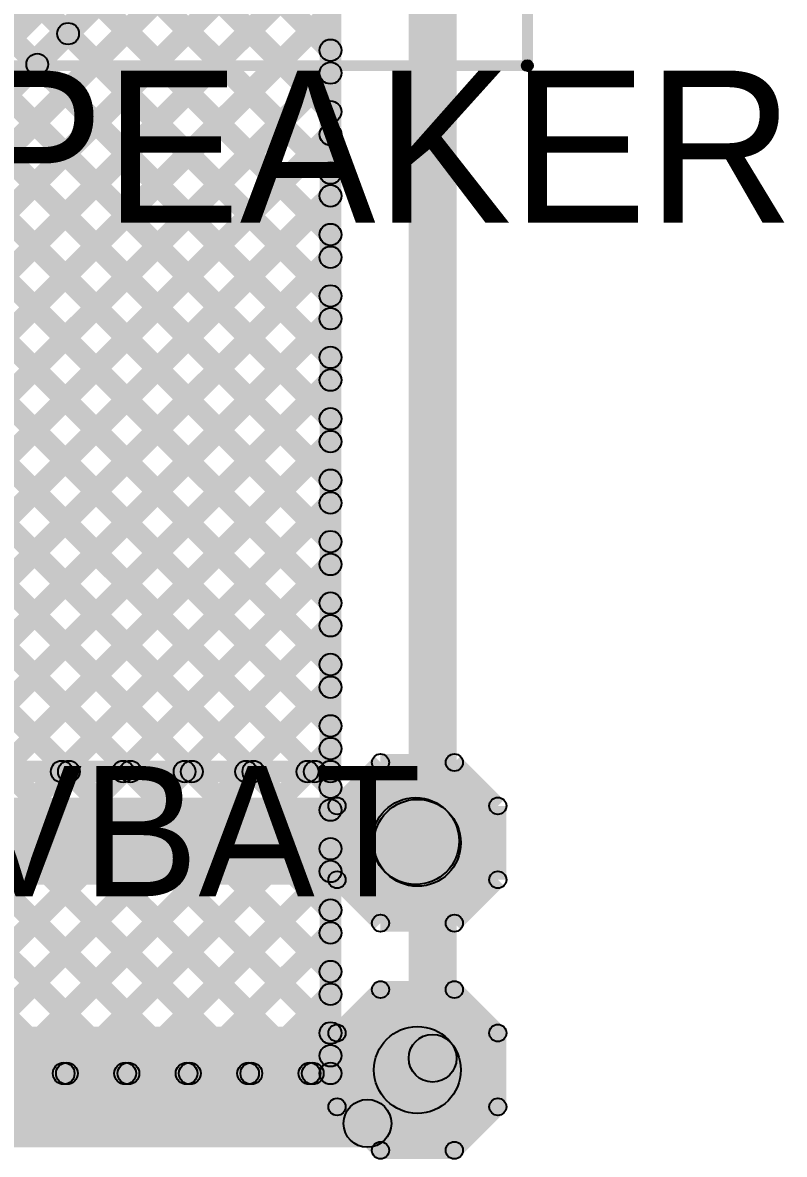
# Model space of a CAD drawing. Header units: millimetres. Extents: x -0.08 to 5.25, y -0.08 to 2.73.
# Drawn here: x 4.904 to 5.255, y 1.497 to 2.018 of the extents above; entities that cross this region are included whole.
import ezdxf

# ---------------------------------------------------------------- set-up
doc = ezdxf.new("R2010")
doc.units = ezdxf.units.MM
doc.header["$MEASUREMENT"] = 0
for name, color, linetype in [('BottomLayer', 5, 'Continuous'), ('BottomSolder', 6, 'Continuous'), ('PadHoleLayer', 156, 'Continuous'), ('TopLayer', 1, 'Continuous'), ('TopOverlay', 2, 'Continuous'), ('TopPaste', 8, 'Continuous'), ('TopSolder', 216, 'Continuous')]:
    doc.layers.add(name, color=color, linetype=linetype)

# ---------------------------------------------------------------- blocks, each defined once
blk = doc.blocks.new('TEST_POINT_33')
at = {"layer": 'TopLayer'}
blk.add_hatch(color=1, dxfattribs=at).paths.add_polyline_path([(0.015, 0.03), (-0.015, 0.03), (-0.03, 0.015), (-0.03, -0.015), (-0.015, -0.03), (0.015, -0.03), (0.03, -0.015), (0.03, 0.015)])
at = {"layer": 'TopOverlay'}
for points in [[(-0.03422, 0.01422), (-0.03978, 0.01978), (-0.01978, 0.03978), (-0.01422, 0.03422)], [(-0.017, 0.03306), (-0.017, 0.04094), (0.017, 0.04094), (0.017, 0.03306)], [(-0.017, 0.03306), (-0.017, 0.04094), (0.017, 0.04094), (0.017, 0.03306)], [(0.01422, 0.03422), (0.01978, 0.03978), (0.03978, 0.01978), (0.03422, 0.01422)], [(-0.03306, -0.017), (-0.04094, -0.017), (-0.04094, 0.017), (-0.03306, 0.017)], [(0.04094, -0.017), (0.03306, -0.017), (0.03306, 0.017), (0.04094, 0.017)], [(-0.03978, -0.01978), (-0.03422, -0.01422), (-0.01422, -0.03422), (-0.01978, -0.03978)], [(0.01978, -0.03978), (0.01422, -0.03422), (0.03422, -0.01422), (0.03978, -0.01978)], [(-0.017, -0.04094), (-0.017, -0.03306), (0.017, -0.03306), (0.017, -0.04094)], [(-0.017, -0.04094), (-0.017, -0.03306), (0.017, -0.03306), (0.017, -0.04094)]]:
    blk.add_hatch(color=2, dxfattribs=at).paths.add_polyline_path(points)
h = blk.add_hatch(color=2, dxfattribs=at)
edge = h.paths.add_edge_path()
edge.add_arc((-0.017, 0.037), 0.00394, 0, 360)
h = blk.add_hatch(color=2, dxfattribs=at)
edge = h.paths.add_edge_path()
edge.add_arc((-0.017, 0.037), 0.00394, 0, 360)
h = blk.add_hatch(color=2, dxfattribs=at)
edge = h.paths.add_edge_path()
edge.add_arc((-0.017, 0.037), 0.00394, 0, 360)
h = blk.add_hatch(color=2, dxfattribs=at)
edge = h.paths.add_edge_path()
edge.add_arc((0.017, 0.037), 0.00394, 0, 360)
h = blk.add_hatch(color=2, dxfattribs=at)
edge = h.paths.add_edge_path()
edge.add_arc((0.017, 0.037), 0.00394, 0, 360)
h = blk.add_hatch(color=2, dxfattribs=at)
edge = h.paths.add_edge_path()
edge.add_arc((0.017, 0.037), 0.00394, 0, 360)
h = blk.add_hatch(color=2, dxfattribs=at)
edge = h.paths.add_edge_path()
edge.add_arc((-0.037, 0.017), 0.00394, 0, 360)
h = blk.add_hatch(color=2, dxfattribs=at)
edge = h.paths.add_edge_path()
edge.add_arc((-0.037, 0.017), 0.00394, 0, 360)
h = blk.add_hatch(color=2, dxfattribs=at)
edge = h.paths.add_edge_path()
edge.add_arc((0.037, 0.017), 0.00394, 0, 360)
h = blk.add_hatch(color=2, dxfattribs=at)
edge = h.paths.add_edge_path()
edge.add_arc((0.037, 0.017), 0.00394, 0, 360)
h = blk.add_hatch(color=2, dxfattribs=at)
edge = h.paths.add_edge_path()
edge.add_arc((-0.037, -0.017), 0.00394, 0, 360)
h = blk.add_hatch(color=2, dxfattribs=at)
edge = h.paths.add_edge_path()
edge.add_arc((-0.037, -0.017), 0.00394, 0, 360)
h = blk.add_hatch(color=2, dxfattribs=at)
edge = h.paths.add_edge_path()
edge.add_arc((0.037, -0.017), 0.00394, 0, 360)
h = blk.add_hatch(color=2, dxfattribs=at)
edge = h.paths.add_edge_path()
edge.add_arc((0.037, -0.017), 0.00394, 0, 360)
h = blk.add_hatch(color=2, dxfattribs=at)
edge = h.paths.add_edge_path()
edge.add_arc((-0.017, -0.037), 0.00394, 0, 360)
h = blk.add_hatch(color=2, dxfattribs=at)
edge = h.paths.add_edge_path()
edge.add_arc((-0.017, -0.037), 0.00394, 0, 360)
h = blk.add_hatch(color=2, dxfattribs=at)
edge = h.paths.add_edge_path()
edge.add_arc((-0.017, -0.037), 0.00394, 0, 360)
h = blk.add_hatch(color=2, dxfattribs=at)
edge = h.paths.add_edge_path()
edge.add_arc((0.017, -0.037), 0.00394, 0, 360)
h = blk.add_hatch(color=2, dxfattribs=at)
edge = h.paths.add_edge_path()
edge.add_arc((0.017, -0.037), 0.00394, 0, 360)
h = blk.add_hatch(color=2, dxfattribs=at)
edge = h.paths.add_edge_path()
edge.add_arc((0.017, -0.037), 0.00394, 0, 360)
at = {"layer": 'TopPaste'}
blk.add_hatch(color=8, dxfattribs=at).paths.add_polyline_path([(0.015, 0.03), (-0.015, 0.03), (-0.03, 0.015), (-0.03, -0.015), (-0.015, -0.03), (0.015, -0.03), (0.03, -0.015), (0.03, 0.015)])
at = {"layer": 'TopSolder'}
blk.add_hatch(color=216, dxfattribs=at).paths.add_polyline_path([(0.017, 0.034), (-0.017, 0.034), (-0.034, 0.017), (-0.034, -0.017), (-0.017, -0.034), (0.017, -0.034), (0.034, -0.017), (0.034, 0.017)])
at = {"layer": 'TopOverlay'}
for centre in [(-0.017, 0.037), (-0.017, 0.037), (-0.017, 0.037), (0.017, 0.037), (0.017, 0.037), (0.017, 0.037), (-0.037, 0.017), (-0.037, 0.017), (0.037, 0.017), (0.037, 0.017), (-0.037, -0.017), (-0.037, -0.017), (0.037, -0.017), (0.037, -0.017), (-0.017, -0.037), (-0.017, -0.037), (-0.017, -0.037), (0.017, -0.037), (0.017, -0.037), (0.017, -0.037)]:
    blk.add_circle(centre, 0.00394, dxfattribs=at)
blk = doc.blocks.new('TEST_POINT_66')
at = {"layer": 'TopLayer'}
blk.add_hatch(color=1, dxfattribs=at).paths.add_polyline_path([(0.015, 0.03), (-0.015, 0.03), (-0.03, 0.015), (-0.03, -0.015), (-0.015, -0.03), (0.015, -0.03), (0.03, -0.015), (0.03, 0.015)])
at = {"layer": 'TopOverlay'}
for points in [[(-0.01978, 0.03978), (-0.01422, 0.03422), (-0.03422, 0.01422), (-0.03978, 0.01978)], [(0.017, 0.04094), (0.017, 0.03306), (-0.017, 0.03306), (-0.017, 0.04094)], [(0.017, 0.04094), (0.017, 0.03306), (-0.017, 0.03306), (-0.017, 0.04094)], [(0.03978, 0.01978), (0.03422, 0.01422), (0.01422, 0.03422), (0.01978, 0.03978)], [(-0.04094, 0.017), (-0.03306, 0.017), (-0.03306, -0.017), (-0.04094, -0.017)], [(0.03306, 0.017), (0.04094, 0.017), (0.04094, -0.017), (0.03306, -0.017)], [(-0.01422, -0.03422), (-0.01978, -0.03978), (-0.03978, -0.01978), (-0.03422, -0.01422)], [(0.03422, -0.01422), (0.03978, -0.01978), (0.01978, -0.03978), (0.01422, -0.03422)], [(0.017, -0.03306), (0.017, -0.04094), (-0.017, -0.04094), (-0.017, -0.03306)], [(0.017, -0.03306), (0.017, -0.04094), (-0.017, -0.04094), (-0.017, -0.03306)]]:
    blk.add_hatch(color=2, dxfattribs=at).paths.add_polyline_path(points)
h = blk.add_hatch(color=2, dxfattribs=at)
edge = h.paths.add_edge_path()
edge.add_arc((-0.017, 0.037), 0.00394, 0, 360)
h = blk.add_hatch(color=2, dxfattribs=at)
edge = h.paths.add_edge_path()
edge.add_arc((-0.017, 0.037), 0.00394, 0, 360)
h = blk.add_hatch(color=2, dxfattribs=at)
edge = h.paths.add_edge_path()
edge.add_arc((-0.017, 0.037), 0.00394, 0, 360)
h = blk.add_hatch(color=2, dxfattribs=at)
edge = h.paths.add_edge_path()
edge.add_arc((0.017, 0.037), 0.00394, 0, 360)
h = blk.add_hatch(color=2, dxfattribs=at)
edge = h.paths.add_edge_path()
edge.add_arc((0.017, 0.037), 0.00394, 0, 360)
h = blk.add_hatch(color=2, dxfattribs=at)
edge = h.paths.add_edge_path()
edge.add_arc((0.017, 0.037), 0.00394, 0, 360)
h = blk.add_hatch(color=2, dxfattribs=at)
edge = h.paths.add_edge_path()
edge.add_arc((-0.037, 0.017), 0.00394, 0, 360)
h = blk.add_hatch(color=2, dxfattribs=at)
edge = h.paths.add_edge_path()
edge.add_arc((-0.037, 0.017), 0.00394, 0, 360)
h = blk.add_hatch(color=2, dxfattribs=at)
edge = h.paths.add_edge_path()
edge.add_arc((0.037, 0.017), 0.00394, 0, 360)
h = blk.add_hatch(color=2, dxfattribs=at)
edge = h.paths.add_edge_path()
edge.add_arc((0.037, 0.017), 0.00394, 0, 360)
h = blk.add_hatch(color=2, dxfattribs=at)
edge = h.paths.add_edge_path()
edge.add_arc((-0.037, -0.017), 0.00394, 0, 360)
h = blk.add_hatch(color=2, dxfattribs=at)
edge = h.paths.add_edge_path()
edge.add_arc((-0.037, -0.017), 0.00394, 0, 360)
h = blk.add_hatch(color=2, dxfattribs=at)
edge = h.paths.add_edge_path()
edge.add_arc((0.037, -0.017), 0.00394, 0, 360)
h = blk.add_hatch(color=2, dxfattribs=at)
edge = h.paths.add_edge_path()
edge.add_arc((0.037, -0.017), 0.00394, 0, 360)
h = blk.add_hatch(color=2, dxfattribs=at)
edge = h.paths.add_edge_path()
edge.add_arc((-0.017, -0.037), 0.00394, 0, 360)
h = blk.add_hatch(color=2, dxfattribs=at)
edge = h.paths.add_edge_path()
edge.add_arc((-0.017, -0.037), 0.00394, 0, 360)
h = blk.add_hatch(color=2, dxfattribs=at)
edge = h.paths.add_edge_path()
edge.add_arc((-0.017, -0.037), 0.00394, 0, 360)
h = blk.add_hatch(color=2, dxfattribs=at)
edge = h.paths.add_edge_path()
edge.add_arc((0.017, -0.037), 0.00394, 0, 360)
h = blk.add_hatch(color=2, dxfattribs=at)
edge = h.paths.add_edge_path()
edge.add_arc((0.017, -0.037), 0.00394, 0, 360)
h = blk.add_hatch(color=2, dxfattribs=at)
edge = h.paths.add_edge_path()
edge.add_arc((0.017, -0.037), 0.00394, 0, 360)
at = {"layer": 'TopPaste'}
blk.add_hatch(color=8, dxfattribs=at).paths.add_polyline_path([(0.015, 0.03), (-0.015, 0.03), (-0.03, 0.015), (-0.03, -0.015), (-0.015, -0.03), (0.015, -0.03), (0.03, -0.015), (0.03, 0.015)])
at = {"layer": 'TopSolder'}
blk.add_hatch(color=216, dxfattribs=at).paths.add_polyline_path([(0.017, 0.034), (-0.017, 0.034), (-0.034, 0.017), (-0.034, -0.017), (-0.017, -0.034), (0.017, -0.034), (0.034, -0.017), (0.034, 0.017)])
at = {"layer": 'TopOverlay'}
for centre in [(-0.017, 0.037), (-0.017, 0.037), (-0.017, 0.037), (0.017, 0.037), (0.017, 0.037), (0.017, 0.037), (-0.037, 0.017), (-0.037, 0.017), (0.037, 0.017), (0.037, 0.017), (-0.037, -0.017), (-0.037, -0.017), (0.037, -0.017), (0.037, -0.017), (-0.017, -0.037), (-0.017, -0.037), (-0.017, -0.037), (0.017, -0.037), (0.017, -0.037), (0.017, -0.037)]:
    blk.add_circle(centre, 0.00394, dxfattribs=at)
blk = doc.blocks.new('WJ301V_5_0_2P_93')
at = {"layer": 'BottomLayer'}
h = blk.add_hatch(color=5, dxfattribs=at)
edge = h.paths.add_edge_path()
edge.add_arc((-0.19685, 0), 0.04921, 0, 360)
h = blk.add_hatch(color=5, dxfattribs=at)
edge = h.paths.add_edge_path()
edge.add_arc((0, 0), 0.04921, 0, 360)
at = {"layer": 'BottomSolder'}
h = blk.add_hatch(color=6, dxfattribs=at)
edge = h.paths.add_edge_path()
edge.add_arc((-0.19685, 0), 0.05321, 0, 360)
h = blk.add_hatch(color=6, dxfattribs=at)
edge = h.paths.add_edge_path()
edge.add_arc((0, 0), 0.05321, 0, 360)
at = {"layer": 'PadHoleLayer'}
h = blk.add_hatch(color=156, dxfattribs=at)
edge = h.paths.add_edge_path()
edge.add_arc((-0.19685, 0), 0.02559, 0, 360)
h = blk.add_hatch(color=156, dxfattribs=at)
edge = h.paths.add_edge_path()
edge.add_arc((0, 0), 0.02559, 0, 360)
at = {"layer": 'TopLayer'}
h = blk.add_hatch(color=1, dxfattribs=at)
edge = h.paths.add_edge_path()
edge.add_arc((-0.19685, 0), 0.04921, 0, 360)
h = blk.add_hatch(color=1, dxfattribs=at)
edge = h.paths.add_edge_path()
edge.add_arc((0, 0), 0.04921, 0, 360)
at = {"layer": 'TopOverlay'}
h = blk.add_hatch(color=2, dxfattribs=at)
edge = h.paths.add_edge_path()
edge.add_arc((-0.31789, 0.157), 0.0025, 0, 360)
h = blk.add_hatch(color=2, dxfattribs=at)
edge = h.paths.add_edge_path()
edge.add_arc((-0.31789, 0.157), 0.0025, 0, 360)
for points in [[(-0.32039, 0.157), (-0.31539, 0.157), (-0.31539, -0.13762), (-0.32039, -0.13762)], [(-0.31789, 0.1545), (-0.31789, 0.1595), (0.09843, 0.1595), (0.09843, 0.1545)], [(0.09593, 0.157), (0.10093, 0.157), (0.10093, -0.13762), (0.09593, -0.13762)], [(-0.22939, -0.09046), (-0.22231, -0.09754), (-0.24331, -0.11854), (-0.25039, -0.11146)], [(-0.22585, -0.099), (-0.22585, -0.089), (-0.17285, -0.089), (-0.17285, -0.099)], [(-0.17639, -0.09754), (-0.16931, -0.09046), (-0.14831, -0.11146), (-0.15539, -0.11854)], [(-0.03254, -0.09046), (-0.02546, -0.09754), (-0.04646, -0.11854), (-0.05354, -0.11146)], [(-0.029, -0.099), (-0.029, -0.089), (0.024, -0.089), (0.024, -0.099)], [(0.02046, -0.09754), (0.02754, -0.09046), (0.04854, -0.11146), (0.04146, -0.11854)], [(-0.31789, -0.14012), (-0.31789, -0.13512), (0.09843, -0.13512), (0.09843, -0.14012)]]:
    blk.add_hatch(color=2, dxfattribs=at).paths.add_polyline_path(points)
h = blk.add_hatch(color=2, dxfattribs=at)
edge = h.paths.add_edge_path()
edge.add_arc((0.09843, 0.157), 0.0025, 0, 360)
h = blk.add_hatch(color=2, dxfattribs=at)
edge = h.paths.add_edge_path()
edge.add_arc((0.09843, 0.157), 0.0025, 0, 360)
h = blk.add_hatch(color=2, dxfattribs=at)
edge = h.paths.add_edge_path()
edge.add_arc((-0.22585, -0.094), 0.005, 0, 360)
h = blk.add_hatch(color=2, dxfattribs=at)
edge = h.paths.add_edge_path()
edge.add_arc((-0.22585, -0.094), 0.005, 0, 360)
h = blk.add_hatch(color=2, dxfattribs=at)
edge = h.paths.add_edge_path()
edge.add_arc((-0.17285, -0.094), 0.005, 0, 360)
h = blk.add_hatch(color=2, dxfattribs=at)
edge = h.paths.add_edge_path()
edge.add_arc((-0.17285, -0.094), 0.005, 0, 360)
h = blk.add_hatch(color=2, dxfattribs=at)
edge = h.paths.add_edge_path()
edge.add_arc((-0.029, -0.094), 0.005, 0, 360)
h = blk.add_hatch(color=2, dxfattribs=at)
edge = h.paths.add_edge_path()
edge.add_arc((-0.029, -0.094), 0.005, 0, 360)
h = blk.add_hatch(color=2, dxfattribs=at)
edge = h.paths.add_edge_path()
edge.add_arc((0.024, -0.094), 0.005, 0, 360)
h = blk.add_hatch(color=2, dxfattribs=at)
edge = h.paths.add_edge_path()
edge.add_arc((0.024, -0.094), 0.005, 0, 360)
h = blk.add_hatch(color=2, dxfattribs=at)
edge = h.paths.add_edge_path()
edge.add_arc((-0.24685, -0.115), 0.005, 0, 360)
h = blk.add_hatch(color=2, dxfattribs=at)
edge = h.paths.add_edge_path()
edge.add_arc((-0.15185, -0.115), 0.005, 0, 360)
h = blk.add_hatch(color=2, dxfattribs=at)
edge = h.paths.add_edge_path()
edge.add_arc((-0.05, -0.115), 0.005, 0, 360)
h = blk.add_hatch(color=2, dxfattribs=at)
edge = h.paths.add_edge_path()
edge.add_arc((0.045, -0.115), 0.005, 0, 360)
h = blk.add_hatch(color=2, dxfattribs=at)
edge = h.paths.add_edge_path()
edge.add_arc((-0.31789, -0.13762), 0.0025, 0, 360)
h = blk.add_hatch(color=2, dxfattribs=at)
edge = h.paths.add_edge_path()
edge.add_arc((-0.31789, -0.13762), 0.0025, 0, 360)
h = blk.add_hatch(color=2, dxfattribs=at)
edge = h.paths.add_edge_path()
edge.add_arc((0.09843, -0.13762), 0.0025, 0, 360)
h = blk.add_hatch(color=2, dxfattribs=at)
edge = h.paths.add_edge_path()
edge.add_arc((0.09843, -0.13762), 0.0025, 0, 360)
at = {"layer": 'TopSolder'}
h = blk.add_hatch(color=216, dxfattribs=at)
edge = h.paths.add_edge_path()
edge.add_arc((-0.19685, 0), 0.05321, 0, 360)
h = blk.add_hatch(color=216, dxfattribs=at)
edge = h.paths.add_edge_path()
edge.add_arc((0, 0), 0.05321, 0, 360)
at = {"layer": 'TopOverlay'}
for centre, radius in [((-0.31789, 0.157), 0.0025), ((-0.31789, 0.157), 0.0025), ((0.09843, 0.157), 0.0025), ((0.09843, 0.157), 0.0025), ((-0.22585, -0.094), 0.005), ((-0.22585, -0.094), 0.005), ((-0.17285, -0.094), 0.005), ((-0.17285, -0.094), 0.005), ((-0.029, -0.094), 0.005), ((-0.029, -0.094), 0.005), ((0.024, -0.094), 0.005), ((0.024, -0.094), 0.005), ((-0.24685, -0.115), 0.005), ((-0.15185, -0.115), 0.005), ((-0.05, -0.115), 0.005), ((0.045, -0.115), 0.005), ((-0.31789, -0.13762), 0.0025), ((-0.31789, -0.13762), 0.0025), ((0.09843, -0.13762), 0.0025), ((0.09843, -0.13762), 0.0025)]:
    blk.add_circle(centre, radius, dxfattribs=at)

msp = doc.modelspace()

# ---------------------------------------------------------------- hatches: boundary and pattern name
at = {"layer": 'BottomLayer'}
for points in [[(5.104, 1.541), (5.082, 1.541), (5.082, 2.30311), (5.104, 2.30311)], [(4.50398, 1.53046), (4.4969, 1.53754), (5.04246, 2.0831), (5.04954, 2.07602)], [(5.051, 1.534), (5.041, 1.534), (5.041, 2.07993), (5.051, 2.07993)], [(4.47569, 1.53046), (4.46862, 1.53754), (4.99262, 2.06154), (4.99969, 2.05447)], [(4.51163, 1.61622), (4.49607, 1.63178), (4.92407, 2.05978), (4.93963, 2.04422)], [(4.9641, 2.05172), (4.97117, 2.05879), (5.04954, 1.98042), (5.04246, 1.97335)], [(4.9894, 2.0547), (4.99647, 2.06177), (5.04954, 2.00871), (5.04246, 2.00164)], [(4.53226, 1.53046), (4.52519, 1.53754), (5.04246, 2.05481), (5.04954, 2.04774)], [(4.94995, 2.03758), (4.95703, 2.04465), (5.04954, 1.95214), (5.04246, 1.94507)], [(4.52365, 1.6042), (4.51658, 1.61127), (4.94456, 2.03926), (4.95164, 2.03219)], [(4.93581, 2.02344), (4.94288, 2.03051), (5.04954, 1.92385), (5.04246, 1.91678)], [(4.56054, 1.53046), (4.55347, 1.53754), (5.04246, 2.02653), (5.04954, 2.01946)], [(4.92167, 2.00929), (4.92874, 2.01636), (5.04954, 1.89557), (5.04246, 1.8885)], [(4.90753, 1.99515), (4.9146, 2.00222), (5.04954, 1.86729), (5.04246, 1.86022)], [(4.58883, 1.53046), (4.58176, 1.53754), (5.04246, 1.99824), (5.04954, 1.99117)], [(4.89339, 1.98101), (4.90046, 1.98808), (5.04954, 1.839), (5.04246, 1.83193)], [(4.87924, 1.96687), (4.88632, 1.97394), (5.04954, 1.81072), (5.04246, 1.80365)], [(4.61711, 1.53046), (4.61004, 1.53754), (5.04246, 1.96996), (5.04954, 1.96289)], [(4.8651, 1.95272), (4.87217, 1.9598), (5.04954, 1.78243), (5.04246, 1.77536)], [(4.85096, 1.93858), (4.85803, 1.94565), (5.04954, 1.75415), (5.04246, 1.74708)], [(4.6454, 1.53046), (4.63833, 1.53754), (5.04246, 1.94167), (5.04954, 1.9346)], [(4.83682, 1.92444), (4.84389, 1.93151), (5.04954, 1.72586), (5.04246, 1.71879)], [(4.67368, 1.53046), (4.66661, 1.53754), (5.04246, 1.91339), (5.04954, 1.90632)], [(4.82268, 1.9103), (4.82975, 1.91737), (5.04954, 1.69758), (5.04246, 1.69051)], [(4.80853, 1.89616), (4.8156, 1.90323), (5.04954, 1.6693), (5.04246, 1.66222)], [(4.79439, 1.88201), (4.80146, 1.88909), (5.04954, 1.64101), (5.04246, 1.63394)], [(4.70197, 1.53046), (4.69489, 1.53754), (5.04246, 1.88511), (5.04954, 1.87803)], [(4.78025, 1.86787), (4.78732, 1.87494), (5.04954, 1.61273), (5.04246, 1.60566)], [(4.76611, 1.85373), (4.77318, 1.8608), (5.04954, 1.58444), (5.04246, 1.57737)], [(4.73025, 1.53046), (4.72318, 1.53754), (5.04246, 1.85682), (5.04954, 1.84975)], [(4.75196, 1.83959), (4.75904, 1.84666), (5.04954, 1.55616), (5.04246, 1.54909)], [(4.73782, 1.82545), (4.74489, 1.83252), (5.03987, 1.53754), (5.0328, 1.53046)], [(4.75853, 1.53046), (4.75146, 1.53754), (5.04246, 1.82854), (5.04954, 1.82147)], [(4.72368, 1.8113), (4.73075, 1.81837), (5.01159, 1.53754), (5.00452, 1.53046)], [(4.70954, 1.79716), (4.71661, 1.80423), (4.98331, 1.53754), (4.97623, 1.53046)], [(4.78682, 1.53046), (4.77975, 1.53754), (5.04246, 1.80025), (5.04954, 1.79318)], [(4.6954, 1.78302), (4.70247, 1.79009), (4.95502, 1.53754), (4.94795, 1.53046)], [(4.68125, 1.76888), (4.68833, 1.77595), (4.92674, 1.53754), (4.91967, 1.53046)], [(4.8151, 1.53046), (4.80803, 1.53754), (5.04246, 1.77197), (5.04954, 1.7649)], [(4.84339, 1.53046), (4.83632, 1.53754), (5.04246, 1.74368), (5.04954, 1.73661)], [(4.87167, 1.53046), (4.8646, 1.53754), (5.04246, 1.7154), (5.04954, 1.70833)], [(4.89996, 1.53046), (4.89289, 1.53754), (5.04246, 1.68711), (5.04954, 1.68004)], [(4.92824, 1.53046), (4.92117, 1.53754), (5.04246, 1.65883), (5.04954, 1.65176)], [(4.95652, 1.53046), (4.94945, 1.53754), (5.04246, 1.63055), (5.04954, 1.62348)], [(4.98481, 1.53046), (4.97774, 1.53754), (5.04246, 1.60226), (5.04954, 1.59519)], [(5.01309, 1.53046), (5.00602, 1.53754), (5.04246, 1.57398), (5.04954, 1.56691)], [(5.07078, 1.50322), (5.05522, 1.51878), (5.08522, 1.54878), (5.10078, 1.53322)], [(5.04138, 1.53046), (5.03431, 1.53754), (5.04246, 1.54569), (5.04954, 1.53862)], [(3.91116, 1.529), (3.91116, 1.539), (5.046, 1.539), (5.046, 1.529)], [(3.905, 1.5), (3.905, 1.522), (5.063, 1.522), (5.063, 1.5)]]:
    msp.add_hatch(color=5, dxfattribs=at).paths.add_polyline_path(points)
h = msp.add_hatch(color=5, dxfattribs=at)
edge = h.paths.add_edge_path()
edge.add_arc((4.92521, 2.01283), 0.005, 0, 360)
h = msp.add_hatch(color=5, dxfattribs=at)
edge = h.paths.add_edge_path()
edge.add_arc((5.046, 2.00517), 0.005, 0, 360)
h = msp.add_hatch(color=5, dxfattribs=at)
edge = h.paths.add_edge_path()
edge.add_arc((4.91106, 1.99869), 0.005, 0, 360)
h = msp.add_hatch(color=5, dxfattribs=at)
edge = h.paths.add_edge_path()
edge.add_arc((5.046, 1.99471), 0.005, 0, 360)
h = msp.add_hatch(color=5, dxfattribs=at)
edge = h.paths.add_edge_path()
edge.add_arc((5.046, 1.97689), 0.005, 0, 360)
h = msp.add_hatch(color=5, dxfattribs=at)
edge = h.paths.add_edge_path()
edge.add_arc((5.046, 1.96642), 0.005, 0, 360)
h = msp.add_hatch(color=5, dxfattribs=at)
edge = h.paths.add_edge_path()
edge.add_arc((5.046, 1.9486), 0.005, 0, 360)
h = msp.add_hatch(color=5, dxfattribs=at)
edge = h.paths.add_edge_path()
edge.add_arc((5.046, 1.93814), 0.005, 0, 360)
h = msp.add_hatch(color=5, dxfattribs=at)
edge = h.paths.add_edge_path()
edge.add_arc((5.046, 1.92032), 0.005, 0, 360)
h = msp.add_hatch(color=5, dxfattribs=at)
edge = h.paths.add_edge_path()
edge.add_arc((5.046, 1.90985), 0.005, 0, 360)
h = msp.add_hatch(color=5, dxfattribs=at)
edge = h.paths.add_edge_path()
edge.add_arc((5.046, 1.89203), 0.005, 0, 360)
h = msp.add_hatch(color=5, dxfattribs=at)
edge = h.paths.add_edge_path()
edge.add_arc((5.046, 1.88157), 0.005, 0, 360)
h = msp.add_hatch(color=5, dxfattribs=at)
edge = h.paths.add_edge_path()
edge.add_arc((5.046, 1.86375), 0.005, 0, 360)
h = msp.add_hatch(color=5, dxfattribs=at)
edge = h.paths.add_edge_path()
edge.add_arc((5.046, 1.85329), 0.005, 0, 360)
h = msp.add_hatch(color=5, dxfattribs=at)
edge = h.paths.add_edge_path()
edge.add_arc((5.046, 1.83547), 0.005, 0, 360)
h = msp.add_hatch(color=5, dxfattribs=at)
edge = h.paths.add_edge_path()
edge.add_arc((5.046, 1.825), 0.005, 0, 360)
h = msp.add_hatch(color=5, dxfattribs=at)
edge = h.paths.add_edge_path()
edge.add_arc((5.046, 1.80718), 0.005, 0, 360)
h = msp.add_hatch(color=5, dxfattribs=at)
edge = h.paths.add_edge_path()
edge.add_arc((5.046, 1.79672), 0.005, 0, 360)
h = msp.add_hatch(color=5, dxfattribs=at)
edge = h.paths.add_edge_path()
edge.add_arc((5.046, 1.7789), 0.005, 0, 360)
h = msp.add_hatch(color=5, dxfattribs=at)
edge = h.paths.add_edge_path()
edge.add_arc((5.046, 1.76843), 0.005, 0, 360)
h = msp.add_hatch(color=5, dxfattribs=at)
edge = h.paths.add_edge_path()
edge.add_arc((5.046, 1.75061), 0.005, 0, 360)
h = msp.add_hatch(color=5, dxfattribs=at)
edge = h.paths.add_edge_path()
edge.add_arc((5.046, 1.74015), 0.005, 0, 360)
h = msp.add_hatch(color=5, dxfattribs=at)
edge = h.paths.add_edge_path()
edge.add_arc((5.046, 1.72233), 0.005, 0, 360)
h = msp.add_hatch(color=5, dxfattribs=at)
edge = h.paths.add_edge_path()
edge.add_arc((5.046, 1.71186), 0.005, 0, 360)
h = msp.add_hatch(color=5, dxfattribs=at)
edge = h.paths.add_edge_path()
edge.add_arc((5.046, 1.69404), 0.005, 0, 360)
h = msp.add_hatch(color=5, dxfattribs=at)
edge = h.paths.add_edge_path()
edge.add_arc((5.046, 1.68358), 0.005, 0, 360)
h = msp.add_hatch(color=5, dxfattribs=at)
edge = h.paths.add_edge_path()
edge.add_arc((5.046, 1.66576), 0.005, 0, 360)
h = msp.add_hatch(color=5, dxfattribs=at)
edge = h.paths.add_edge_path()
edge.add_arc((5.046, 1.6553), 0.005, 0, 360)
h = msp.add_hatch(color=5, dxfattribs=at)
edge = h.paths.add_edge_path()
edge.add_arc((5.046, 1.63748), 0.005, 0, 360)
h = msp.add_hatch(color=5, dxfattribs=at)
edge = h.paths.add_edge_path()
edge.add_arc((5.046, 1.62701), 0.005, 0, 360)
h = msp.add_hatch(color=5, dxfattribs=at)
edge = h.paths.add_edge_path()
edge.add_arc((5.046, 1.60919), 0.005, 0, 360)
h = msp.add_hatch(color=5, dxfattribs=at)
edge = h.paths.add_edge_path()
edge.add_arc((5.046, 1.59873), 0.005, 0, 360)
h = msp.add_hatch(color=5, dxfattribs=at)
edge = h.paths.add_edge_path()
edge.add_arc((5.046, 1.58091), 0.005, 0, 360)
h = msp.add_hatch(color=5, dxfattribs=at)
edge = h.paths.add_edge_path()
edge.add_arc((5.046, 1.57044), 0.005, 0, 360)
h = msp.add_hatch(color=5, dxfattribs=at)
edge = h.paths.add_edge_path()
edge.add_arc((5.046, 1.55262), 0.005, 0, 360)
h = msp.add_hatch(color=5, dxfattribs=at)
edge = h.paths.add_edge_path()
edge.add_arc((5.093, 1.541), 0.011, 0, 360)
h = msp.add_hatch(color=5, dxfattribs=at)
edge = h.paths.add_edge_path()
edge.add_arc((5.093, 1.541), 0.011, 0, 360)
h = msp.add_hatch(color=5, dxfattribs=at)
edge = h.paths.add_edge_path()
edge.add_arc((5.046, 1.54216), 0.005, 0, 360)
h = msp.add_hatch(color=5, dxfattribs=at)
edge = h.paths.add_edge_path()
edge.add_arc((4.9232, 1.534), 0.005, 0, 360)
h = msp.add_hatch(color=5, dxfattribs=at)
edge = h.paths.add_edge_path()
edge.add_arc((4.9247, 1.534), 0.005, 0, 360)
h = msp.add_hatch(color=5, dxfattribs=at)
edge = h.paths.add_edge_path()
edge.add_arc((4.95149, 1.534), 0.005, 0, 360)
h = msp.add_hatch(color=5, dxfattribs=at)
edge = h.paths.add_edge_path()
edge.add_arc((4.95299, 1.534), 0.005, 0, 360)
h = msp.add_hatch(color=5, dxfattribs=at)
edge = h.paths.add_edge_path()
edge.add_arc((4.97977, 1.534), 0.005, 0, 360)
h = msp.add_hatch(color=5, dxfattribs=at)
edge = h.paths.add_edge_path()
edge.add_arc((4.98127, 1.534), 0.005, 0, 360)
h = msp.add_hatch(color=5, dxfattribs=at)
edge = h.paths.add_edge_path()
edge.add_arc((5.00805, 1.534), 0.005, 0, 360)
h = msp.add_hatch(color=5, dxfattribs=at)
edge = h.paths.add_edge_path()
edge.add_arc((5.00956, 1.534), 0.005, 0, 360)
h = msp.add_hatch(color=5, dxfattribs=at)
edge = h.paths.add_edge_path()
edge.add_arc((5.03634, 1.534), 0.005, 0, 360)
h = msp.add_hatch(color=5, dxfattribs=at)
edge = h.paths.add_edge_path()
edge.add_arc((5.03784, 1.534), 0.005, 0, 360)
h = msp.add_hatch(color=5, dxfattribs=at)
edge = h.paths.add_edge_path()
edge.add_arc((5.046, 1.534), 0.005, 0, 360)
h = msp.add_hatch(color=5, dxfattribs=at)
edge = h.paths.add_edge_path()
edge.add_arc((5.046, 1.534), 0.005, 0, 360)
h = msp.add_hatch(color=5, dxfattribs=at)
edge = h.paths.add_edge_path()
edge.add_arc((5.063, 1.511), 0.011, 0, 360)
h = msp.add_hatch(color=5, dxfattribs=at)
edge = h.paths.add_edge_path()
edge.add_arc((5.063, 1.511), 0.011, 0, 360)
at = {"layer": 'TopLayer'}
for points in [[(4.12509, 2.46646), (4.13216, 2.47354), (4.92916, 1.67654), (4.92209, 1.66946)], [(4.15337, 2.46646), (4.16044, 2.47354), (4.95744, 1.67654), (4.95037, 1.66946)], [(4.18166, 2.46646), (4.18873, 2.47354), (4.98573, 1.67654), (4.97866, 1.66946)], [(4.20994, 2.46646), (4.21701, 2.47354), (5.01401, 1.67654), (5.00694, 1.66946)], [(4.23822, 2.46646), (4.2453, 2.47354), (5.0423, 1.67654), (5.03522, 1.66946)], [(4.26651, 2.46646), (4.27358, 2.47354), (5.04954, 1.69758), (5.04246, 1.69051)], [(4.29479, 2.46646), (4.30186, 2.47354), (5.04954, 1.72586), (5.04246, 1.71879)], [(4.32308, 2.46646), (4.33015, 2.47354), (5.04954, 1.75415), (5.04246, 1.74708)], [(4.35136, 2.46646), (4.35843, 2.47354), (5.04954, 1.78243), (5.04246, 1.77536)], [(4.37965, 2.46646), (4.38672, 2.47354), (5.04954, 1.81072), (5.04246, 1.80365)], [(4.40793, 2.46646), (4.415, 2.47354), (5.04954, 1.839), (5.04246, 1.83193)], [(4.43622, 2.46646), (4.44329, 2.47354), (5.04954, 1.86729), (5.04246, 1.86022)], [(4.4645, 2.46646), (4.47157, 2.47354), (5.04954, 1.89557), (5.04246, 1.8885)], [(4.49278, 2.46646), (4.49985, 2.47354), (5.04954, 1.92385), (5.04246, 1.91678)], [(4.52107, 2.46646), (4.52814, 2.47354), (5.04954, 1.95214), (5.04246, 1.94507)], [(4.54935, 2.46646), (4.55642, 2.47354), (5.04954, 1.98042), (5.04246, 1.97335)], [(4.64298, 1.66946), (4.6359, 1.67654), (5.04246, 2.0831), (5.04954, 2.07602)], [(5.051, 1.673), (5.041, 1.673), (5.041, 2.07993), (5.051, 2.07993)], [(4.29112, 1.40246), (4.28405, 1.40954), (4.95306, 2.07854), (4.96013, 2.07147)], [(4.58149, 1.66455), (4.57442, 1.67162), (4.96988, 2.06708), (4.97695, 2.06001)], [(4.61469, 1.66946), (4.60762, 1.67654), (4.99262, 2.06154), (4.99969, 2.05447)], [(4.9894, 2.0547), (4.99647, 2.06177), (5.04954, 2.00871), (5.04246, 2.00164)], [(4.67126, 1.66946), (4.66419, 1.67654), (5.04246, 2.05481), (5.04954, 2.04774)], [(4.69954, 1.66946), (4.69247, 1.67654), (5.04246, 2.02653), (5.04954, 2.01946)], [(4.72783, 1.66946), (4.72076, 1.67654), (5.04246, 1.99824), (5.04954, 1.99117)], [(4.75611, 1.66946), (4.74904, 1.67654), (5.04246, 1.96996), (5.04954, 1.96289)], [(4.7844, 1.66946), (4.77733, 1.67654), (5.04246, 1.94167), (5.04954, 1.9346)], [(4.81268, 1.66946), (4.80561, 1.67654), (5.04246, 1.91339), (5.04954, 1.90632)], [(4.84097, 1.66946), (4.83389, 1.67654), (5.04246, 1.88511), (5.04954, 1.87803)], [(4.86925, 1.66946), (4.86218, 1.67654), (5.04246, 1.85682), (5.04954, 1.84975)], [(4.89753, 1.66946), (4.89046, 1.67654), (5.04246, 1.82854), (5.04954, 1.82147)], [(4.92582, 1.66946), (4.91875, 1.67654), (5.04246, 1.80025), (5.04954, 1.79318)], [(4.9541, 1.66946), (4.94703, 1.67654), (5.04246, 1.77197), (5.04954, 1.7649)], [(4.98239, 1.66946), (4.97532, 1.67654), (5.04246, 1.74368), (5.04954, 1.73661)], [(5.01067, 1.66946), (5.0036, 1.67654), (5.04246, 1.7154), (5.04954, 1.70833)], [(5.03896, 1.66946), (5.03189, 1.67654), (5.04246, 1.68711), (5.04954, 1.68004)], [(4.595, 1.668), (4.595, 1.678), (5.046, 1.678), (5.046, 1.668)], [(4.595, 1.621), (4.595, 1.661), (5.0852, 1.661), (5.0852, 1.621)], [(5.07106, 1.62686), (5.09934, 1.65514), (5.10014, 1.65434), (5.07186, 1.62606)], [(4.6066, 1.5156), (4.6066, 1.5556), (5.086, 1.5556), (5.086, 1.5156)]]:
    msp.add_hatch(color=1, dxfattribs=at).paths.add_polyline_path(points)
h = msp.add_hatch(color=1, dxfattribs=at)
edge = h.paths.add_edge_path()
edge.add_arc((5.046, 2.00517), 0.005, 0, 360)
h = msp.add_hatch(color=1, dxfattribs=at)
edge = h.paths.add_edge_path()
edge.add_arc((5.046, 1.99471), 0.005, 0, 360)
h = msp.add_hatch(color=1, dxfattribs=at)
edge = h.paths.add_edge_path()
edge.add_arc((5.046, 1.97689), 0.005, 0, 360)
h = msp.add_hatch(color=1, dxfattribs=at)
edge = h.paths.add_edge_path()
edge.add_arc((5.046, 1.96642), 0.005, 0, 360)
h = msp.add_hatch(color=1, dxfattribs=at)
edge = h.paths.add_edge_path()
edge.add_arc((5.046, 1.9486), 0.005, 0, 360)
h = msp.add_hatch(color=1, dxfattribs=at)
edge = h.paths.add_edge_path()
edge.add_arc((5.046, 1.93814), 0.005, 0, 360)
h = msp.add_hatch(color=1, dxfattribs=at)
edge = h.paths.add_edge_path()
edge.add_arc((5.046, 1.92032), 0.005, 0, 360)
h = msp.add_hatch(color=1, dxfattribs=at)
edge = h.paths.add_edge_path()
edge.add_arc((5.046, 1.90985), 0.005, 0, 360)
h = msp.add_hatch(color=1, dxfattribs=at)
edge = h.paths.add_edge_path()
edge.add_arc((5.046, 1.89203), 0.005, 0, 360)
h = msp.add_hatch(color=1, dxfattribs=at)
edge = h.paths.add_edge_path()
edge.add_arc((5.046, 1.88157), 0.005, 0, 360)
h = msp.add_hatch(color=1, dxfattribs=at)
edge = h.paths.add_edge_path()
edge.add_arc((5.046, 1.86375), 0.005, 0, 360)
h = msp.add_hatch(color=1, dxfattribs=at)
edge = h.paths.add_edge_path()
edge.add_arc((5.046, 1.85329), 0.005, 0, 360)
h = msp.add_hatch(color=1, dxfattribs=at)
edge = h.paths.add_edge_path()
edge.add_arc((5.046, 1.83547), 0.005, 0, 360)
h = msp.add_hatch(color=1, dxfattribs=at)
edge = h.paths.add_edge_path()
edge.add_arc((5.046, 1.825), 0.005, 0, 360)
h = msp.add_hatch(color=1, dxfattribs=at)
edge = h.paths.add_edge_path()
edge.add_arc((5.046, 1.80718), 0.005, 0, 360)
h = msp.add_hatch(color=1, dxfattribs=at)
edge = h.paths.add_edge_path()
edge.add_arc((5.046, 1.79672), 0.005, 0, 360)
h = msp.add_hatch(color=1, dxfattribs=at)
edge = h.paths.add_edge_path()
edge.add_arc((5.046, 1.7789), 0.005, 0, 360)
h = msp.add_hatch(color=1, dxfattribs=at)
edge = h.paths.add_edge_path()
edge.add_arc((5.046, 1.76843), 0.005, 0, 360)
h = msp.add_hatch(color=1, dxfattribs=at)
edge = h.paths.add_edge_path()
edge.add_arc((5.046, 1.75061), 0.005, 0, 360)
h = msp.add_hatch(color=1, dxfattribs=at)
edge = h.paths.add_edge_path()
edge.add_arc((5.046, 1.74015), 0.005, 0, 360)
h = msp.add_hatch(color=1, dxfattribs=at)
edge = h.paths.add_edge_path()
edge.add_arc((5.046, 1.72233), 0.005, 0, 360)
h = msp.add_hatch(color=1, dxfattribs=at)
edge = h.paths.add_edge_path()
edge.add_arc((5.046, 1.71186), 0.005, 0, 360)
h = msp.add_hatch(color=1, dxfattribs=at)
edge = h.paths.add_edge_path()
edge.add_arc((5.046, 1.69404), 0.005, 0, 360)
h = msp.add_hatch(color=1, dxfattribs=at)
edge = h.paths.add_edge_path()
edge.add_arc((5.046, 1.68358), 0.005, 0, 360)
h = msp.add_hatch(color=1, dxfattribs=at)
edge = h.paths.add_edge_path()
edge.add_arc((4.92228, 1.673), 0.005, 0, 360)
h = msp.add_hatch(color=1, dxfattribs=at)
edge = h.paths.add_edge_path()
edge.add_arc((4.92562, 1.673), 0.005, 0, 360)
h = msp.add_hatch(color=1, dxfattribs=at)
edge = h.paths.add_edge_path()
edge.add_arc((4.95057, 1.673), 0.005, 0, 360)
h = msp.add_hatch(color=1, dxfattribs=at)
edge = h.paths.add_edge_path()
edge.add_arc((4.95391, 1.673), 0.005, 0, 360)
h = msp.add_hatch(color=1, dxfattribs=at)
edge = h.paths.add_edge_path()
edge.add_arc((4.97885, 1.673), 0.005, 0, 360)
h = msp.add_hatch(color=1, dxfattribs=at)
edge = h.paths.add_edge_path()
edge.add_arc((4.98219, 1.673), 0.005, 0, 360)
h = msp.add_hatch(color=1, dxfattribs=at)
edge = h.paths.add_edge_path()
edge.add_arc((5.00714, 1.673), 0.005, 0, 360)
h = msp.add_hatch(color=1, dxfattribs=at)
edge = h.paths.add_edge_path()
edge.add_arc((5.01048, 1.673), 0.005, 0, 360)
h = msp.add_hatch(color=1, dxfattribs=at)
edge = h.paths.add_edge_path()
edge.add_arc((5.03542, 1.673), 0.005, 0, 360)
h = msp.add_hatch(color=1, dxfattribs=at)
edge = h.paths.add_edge_path()
edge.add_arc((5.03876, 1.673), 0.005, 0, 360)
h = msp.add_hatch(color=1, dxfattribs=at)
edge = h.paths.add_edge_path()
edge.add_arc((5.046, 1.673), 0.005, 0, 360)
h = msp.add_hatch(color=1, dxfattribs=at)
edge = h.paths.add_edge_path()
edge.add_arc((5.046, 1.673), 0.005, 0, 360)
h = msp.add_hatch(color=1, dxfattribs=at)
edge = h.paths.add_edge_path()
edge.add_arc((5.0852, 1.641), 0.02, 0, 360)
h = msp.add_hatch(color=1, dxfattribs=at)
edge = h.paths.add_edge_path()
edge.add_arc((5.0852, 1.641), 0.02, 0, 360)
h = msp.add_hatch(color=1, dxfattribs=at)
edge = h.paths.add_edge_path()
edge.add_arc((5.086, 1.6402), 0.02, 0, 360)
h = msp.add_hatch(color=1, dxfattribs=at)
edge = h.paths.add_edge_path()
edge.add_arc((5.086, 1.5356), 0.02, 0, 360)

# ---------------------------------------------------------------- linework, layer by layer
at = {"layer": 'BottomLayer'}
for centre, radius in [((4.92521, 2.01283), 0.005), ((5.046, 2.00517), 0.005), ((4.91106, 1.99869), 0.005), ((5.046, 1.99471), 0.005), ((5.046, 1.97689), 0.005), ((5.046, 1.96642), 0.005), ((5.046, 1.9486), 0.005), ((5.046, 1.93814), 0.005), ((5.046, 1.92032), 0.005), ((5.046, 1.90985), 0.005), ((5.046, 1.89203), 0.005), ((5.046, 1.88157), 0.005), ((5.046, 1.86375), 0.005), ((5.046, 1.85329), 0.005), ((5.046, 1.83547), 0.005), ((5.046, 1.825), 0.005), ((5.046, 1.80718), 0.005), ((5.046, 1.79672), 0.005), ((5.046, 1.7789), 0.005), ((5.046, 1.76843), 0.005), ((5.046, 1.75061), 0.005), ((5.046, 1.74015), 0.005), ((5.046, 1.72233), 0.005), ((5.046, 1.71186), 0.005), ((5.046, 1.69404), 0.005), ((5.046, 1.68358), 0.005), ((5.046, 1.66576), 0.005), ((5.046, 1.6553), 0.005), ((5.046, 1.63748), 0.005), ((5.046, 1.62701), 0.005), ((5.046, 1.60919), 0.005), ((5.046, 1.59873), 0.005), ((5.046, 1.58091), 0.005), ((5.046, 1.57044), 0.005), ((5.046, 1.55262), 0.005), ((5.093, 1.541), 0.011), ((5.093, 1.541), 0.011), ((5.046, 1.54216), 0.005), ((4.9232, 1.534), 0.005), ((4.9247, 1.534), 0.005), ((4.95149, 1.534), 0.005), ((4.95299, 1.534), 0.005), ((4.97977, 1.534), 0.005), ((4.98127, 1.534), 0.005), ((5.00805, 1.534), 0.005), ((5.00956, 1.534), 0.005), ((5.03634, 1.534), 0.005), ((5.03784, 1.534), 0.005), ((5.046, 1.534), 0.005), ((5.046, 1.534), 0.005), ((5.063, 1.511), 0.011), ((5.063, 1.511), 0.011)]:
    msp.add_circle(centre, radius, dxfattribs=at)
at = {"layer": 'TopLayer'}
for centre, radius in [((5.046, 2.00517), 0.005), ((5.046, 1.99471), 0.005), ((5.046, 1.97689), 0.005), ((5.046, 1.96642), 0.005), ((5.046, 1.9486), 0.005), ((5.046, 1.93814), 0.005), ((5.046, 1.92032), 0.005), ((5.046, 1.90985), 0.005), ((5.046, 1.89203), 0.005), ((5.046, 1.88157), 0.005), ((5.046, 1.86375), 0.005), ((5.046, 1.85329), 0.005), ((5.046, 1.83547), 0.005), ((5.046, 1.825), 0.005), ((5.046, 1.80718), 0.005), ((5.046, 1.79672), 0.005), ((5.046, 1.7789), 0.005), ((5.046, 1.76843), 0.005), ((5.046, 1.75061), 0.005), ((5.046, 1.74015), 0.005), ((5.046, 1.72233), 0.005), ((5.046, 1.71186), 0.005), ((5.046, 1.69404), 0.005), ((5.046, 1.68358), 0.005), ((4.92228, 1.673), 0.005), ((4.92562, 1.673), 0.005), ((4.95057, 1.673), 0.005), ((4.95391, 1.673), 0.005), ((4.97885, 1.673), 0.005), ((4.98219, 1.673), 0.005), ((5.00714, 1.673), 0.005), ((5.01048, 1.673), 0.005), ((5.03542, 1.673), 0.005), ((5.03876, 1.673), 0.005), ((5.046, 1.673), 0.005), ((5.046, 1.673), 0.005), ((5.0852, 1.641), 0.02), ((5.0852, 1.641), 0.02), ((5.086, 1.6402), 0.02), ((5.086, 1.5356), 0.02)]:
    msp.add_circle(centre, radius, dxfattribs=at)

# ---------------------------------------------------------------- block references
for name, p, rotation in [('WJ301V_5_0_2P_93', (4.999, 2.316), 90), ('TEST_POINT_33', (5.086, 1.6402), 360), ('TEST_POINT_66', (5.086, 1.5356), 180)]:
    msp.add_blockref(name, p, dxfattribs=dict(rotation=rotation))

# ---------------------------------------------------------------- texts
at = {"layer": 'TopOverlay'}
for s, height, p in [('SPEAKER', 0.07, (4.817, 1.92582)), ('COIN_VBAT', 0.06, (4.633, 1.61559))]:
    msp.add_text(s, height=height, rotation=360, dxfattribs=at).set_placement(p)

doc.saveas('drawing.dxf')
